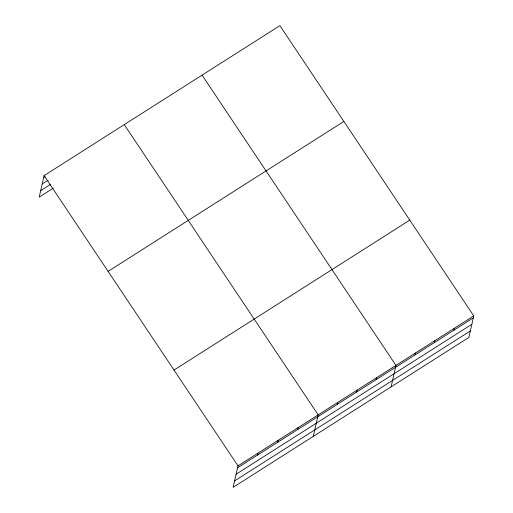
<?xml version="1.0" encoding="UTF-8"?>
<svg xmlns="http://www.w3.org/2000/svg" width="513" height="513" viewBox="0 0 513 513"><rect width="100%" height="100%" fill="white"/><g stroke="black" fill="none" stroke-linecap="round" stroke-linejoin="round"><path stroke-width="0.77" d="M473.768 315.905L238.006 465.849L233.12 487.35L468.882 337.407L473.768 315.905L279.88 25.65L44.118 175.593L39.232 197.095L53.256 188.175M257.609 455.037L258.045 453.107M277.648 442.289L278.084 440.359M297.687 429.541L298.124 427.618M313.283 436.371L318.169 414.87L124.274 124.614M337.176 404.43L337.618 402.5M356.631 392.06L357.067 390.13M376.08 379.691L376.516 377.76M391.086 386.885L395.965 365.391L202.077 75.135M414.979 354.945L415.421 353.015M434.428 342.575L434.87 340.645M453.883 330.205L454.319 328.275M43.676 177.524L45.016 176.677M42.207 183.981L48.222 180.159M40.7 190.637L50.716 184.263M108.102 271.377L343.864 121.434M174.022 370.065L409.784 220.122M237.57 467.779L473.332 317.836M236.102 474.236L471.864 324.293M234.588 480.893L470.35 330.949M44.118 175.593L238.006 465.849"/></g></svg>
